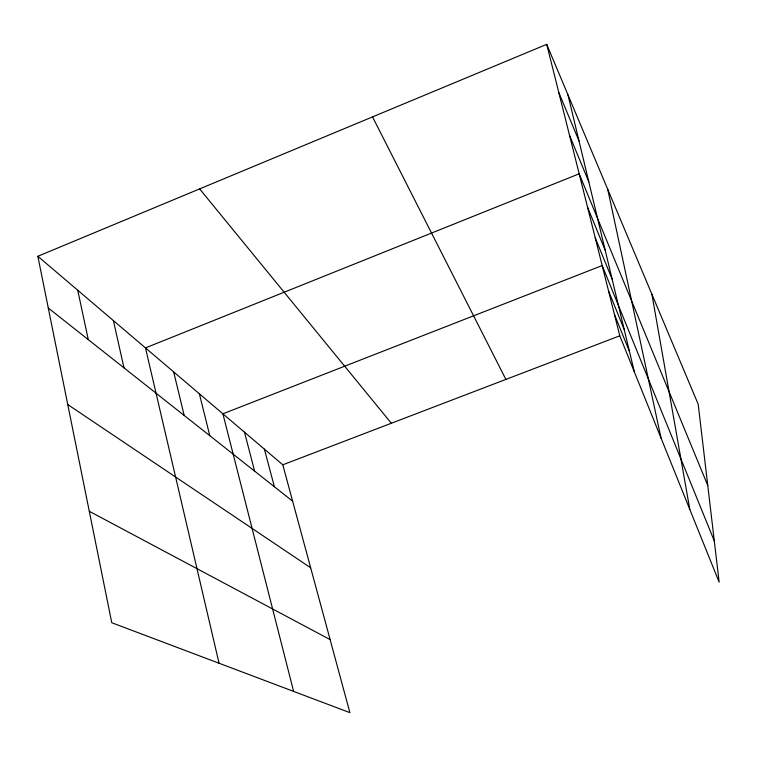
<?xml version="1.0" encoding="UTF-8"?>
<svg xmlns="http://www.w3.org/2000/svg" width="757" height="757" viewBox="0 0 757 757"><rect width="100%" height="100%" fill="white"/><g stroke="black" fill="none" stroke-linecap="round" stroke-linejoin="round"><path stroke-width="1.14" d="M37.85 256.282L282.787 464.807L349.895 712.649L111.771 622.727L37.85 256.282L546.715 44.351L698.2 404.238L719.15 582.171L619.794 335.805L546.715 44.351M282.787 464.807L619.794 335.805M89.288 511.278L330.118 639.608M67.761 404.55L310.673 567.788M48.287 308.014L292.628 501.172M199.63 188.9L391.341 423.258M372.529 116.9L505.894 379.408M558.808 92.572L579.01 140.934M569.557 135.446L588.804 181.831M707.757 485.455L579.171 173.798L145.476 347.908L219.057 663.246M587.593 207.361L605.203 250.255M595.22 237.812L612.12 279.144M714.286 540.886L602.184 265.556L222.889 413.814L293.621 691.396M608.552 290.962L624.184 329.484M614.4 314.287L629.464 351.541M264.382 449.147L274.384 486.751M244.483 432.2L254.626 471.128M199.375 393.801L209.774 435.672M173.675 371.924L184.178 415.442M567.958 94.824L634.338 371.857M113.389 320.599L123.987 367.855M607.729 189.297L661.003 437.981M77.725 290.234L88.285 339.638M651.881 294.199L689.807 509.414"/></g></svg>
